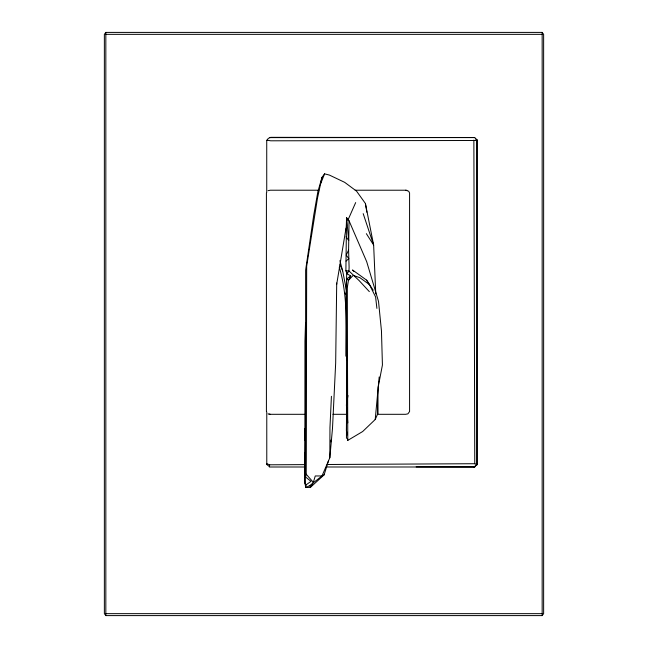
<?xml version="1.0" encoding="UTF-8"?>
<svg xmlns="http://www.w3.org/2000/svg" width="648" height="648" viewBox="0 0 648 648"><rect width="100%" height="100%" fill="white"/><g stroke="black" fill="none" stroke-linecap="round" stroke-linejoin="round"><path stroke-width="0.97" d="M105.835 615.6L105.835 32.4L542.165 32.4L543.632 34.344L543.632 613.656L542.165 615.6L105.835 615.6L104.368 613.656L104.368 34.344L105.835 32.4M304.884 440.332L304.949 341.067L305.524 323.052M347.782 440.389L347.231 288.044L348.478 280.333L350.738 275.959L347.045 273.764L345.886 270.824L346.559 217.655L349.045 220.79L366.695 261.695L378.521 301.417L381.461 330.917L382.425 365.01L378.116 387.35L377.768 413.772L375.216 419.499L362.678 431.519L347.782 440.389L347.441 438.745M304.827 428.701L304.552 462.713L305.014 483.594L305.791 487.555L309.809 485.555L321.983 475.964L329.832 457.731L329.962 427.631L331.42 396.301M328.504 460.769L324.122 474.846L310.441 487.337L305.791 487.555L306.115 484.85L311.008 481.326L305.532 477.001L306.188 474.198L306.293 457.577L306.666 266.223L317.504 198.077L322.007 177.35L324.575 173.85L329.411 175.082L344.663 182.331L356.53 191.128L365.407 203.48L373.645 245.082L375.767 293.965M346.405 430.094L346.988 434.865L346.405 430.094L347.012 371.166M347.045 273.764L348.94 270.937L349.102 267.349L348.592 250.023L349.045 220.79M336.709 282.998L335.672 363.099L332.497 428.344L329.832 457.731M350.738 275.959L346.623 278.988L346.453 438.364M346.178 230.55L346.559 217.655L348.697 240.521L346.073 236.755M346.769 271.666L346.145 291.705L346.178 356.408C345.992 326.527 348.106 296.209 339.269 267.195M304.876 452.944L305.014 483.594L306.115 484.85M268.944 466.195L266.782 464.511L266.814 463.749L269.665 464.802L305.03 464.616M475.438 138.623L477.001 139.717L477.001 464.802L473.866 466.989L326.762 466.997M266.409 193.007L266.409 411.512M375.216 419.499L379.185 376.958M330.788 441.928L331.007 439.935M269.665 464.802L269.325 467.005L304.592 466.997M336.652 284.521L346.048 228.072M348.008 395.523L346.38 404.959L347.798 422.844M322.007 177.35L317.868 191.67L313.689 215.419L305.637 270.078L305.532 477.001M309.809 485.555L310.441 487.337L313.34 482.355L315.26 475.956L321.983 475.964L324.122 474.846M320.849 183.19L324.575 173.85M347.822 220.352L355.671 202.581M348.592 250.023L346.251 255.126L348.827 258.69L346 261.079M473.866 466.989L474.757 466.933L477.025 464.025M268.086 190.666L270.321 190.212L318.8 190.22M327.256 464.495L474.757 463.709L477.001 464.802L477.001 139.717M266.741 192.472L266.733 140.899L268.207 138.445L270.751 137.344L473.866 137.53L474.757 137.587L477.025 140.494L270.751 140.802L266.717 140.13M105.835 34.344L542.165 34.344M269.973 137.611L474.757 137.587M355.169 190.22L405.672 190.22L408.686 191.225L409.577 193.007L409.577 411.512L407.9 413.861L405.672 414.307L377.387 414.307M268.086 413.853L270.313 414.307L304.657 414.307M332.942 414.307L347.085 414.307M105.835 613.656L542.165 613.656M416.162 466.884L474.757 466.933M345.886 270.824L348.94 270.937L359.186 280.649L369.352 291.649M405.672 190.22L406.904 190.326M269.09 414.194L270.313 414.307M373.256 290.247L366.574 280.122L352.528 269.973L353.8 271.358M376.901 308.391L375.605 296.978L369.465 284.618L359.948 277.725L353.201 275.368L348.478 280.333L346.623 278.988M306.188 474.198L313.34 482.355M344.598 292.434L346.113 294.467M366.574 280.122L369.465 284.618M366.355 233.669L373.645 245.082L363.188 213.638M340.03 264.732L342.654 270.84L346.283 289.591M339.892 260.65L342.654 270.84M365.407 203.48L366.833 212.188M346.891 356.295L346.996 359.713M377.46 394.867L377.768 413.772M346.559 217.655L346.648 225.658M473.866 140.114L474.757 463.709M542.165 32.4L542.165 615.6M266.774 411.926L266.782 464.511"/></g></svg>
